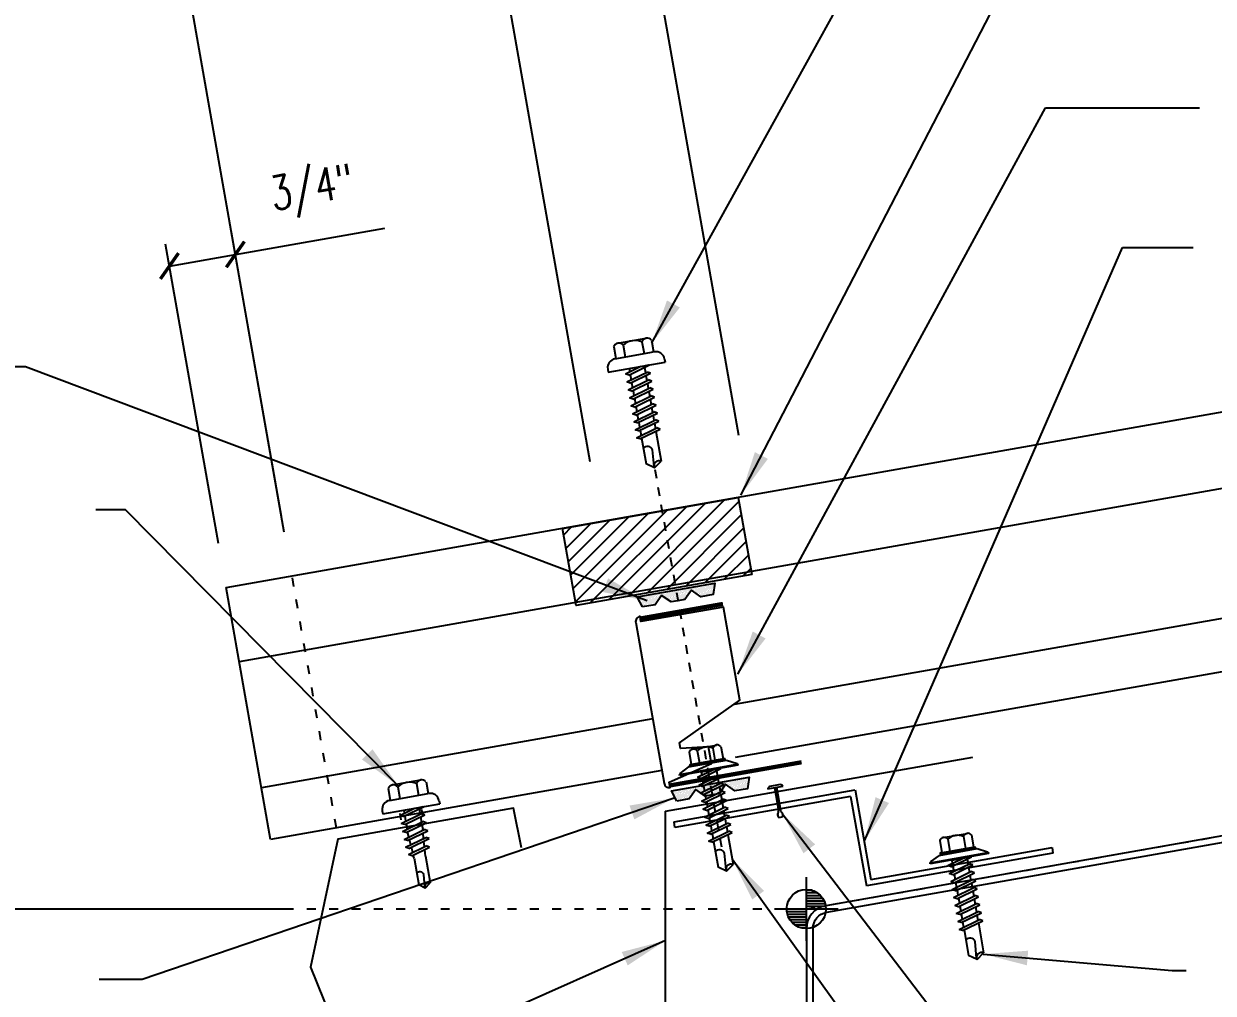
# Model space of a CAD drawing. Header units: inches. Extents: x 1.3 to 41.3, y 3.2 to 47.8.
# Drawn here: x 15.41 to 28.75, y 20.83 to 31.7 of the extents above; entities that cross this region are included whole.
import ezdxf

# ---------------------------------------------------------------- set-up
doc = ezdxf.new("R2010")
doc.units = ezdxf.units.IN
doc.header["$MEASUREMENT"] = 0
doc.linetypes.add('ACAD_ISO07W100', pattern=[3, 0, -3])
doc.linetypes.add('DASH3', pattern=[0.125, 0.0625, -0.0625])
for name, color, linetype in [('ANNOBJ', 7, 'Continuous'), ('CLO', 3, 'Continuous'), ('DIM', 7, 'Continuous'), ('ELEV-MK', 3, 'Continuous'), ('FASTENER', 9, 'Continuous'), ('PANEL', 11, 'Continuous'), ('SEALANT', 8, 'Continuous'), ('STLA', 12, 'Continuous'), ('TAPE', 8, 'Continuous'), ('TEXT', 2, 'Continuous'), ('TRIM', 6, 'Continuous')]:
    doc.layers.add(name, color=color, linetype=linetype)
doc.styles.add('TEXT1', font='ROMANS.shx', dxfattribs={"width": 0.75, "height": 0.375})
doc.dimstyles.new('DETAIL', dxfattribs={"dimscale": 4, "dimtxt": 0.09375, "dimasz": 0.0625, "dimexe": 0.0625, "dimexo": 0.125, "dimgap": 0.0625, "dimtad": 1, "dimdec": 4, "dimzin": 3, "dimdsep": 46, "dimlunit": 4, "dimtxsty": 'TEXT1', "dimblk": 'ARCHTICK', "dimcen": 0.0625, "dimclrd": 7, "dimclre": 7, "dimclrt": 2, "dimadec": 0, "dimazin": 0, "dimtfac": 0.59375, "dimtdec": 4, "dimtmove": 0, "dimatfit": 3, "dimfxl": 0, "dimfrac": 2, "dimtolj": 1, "dimtzin": 3, "dimarcsym": 0})
doc.dimstyles.new('DETAIL$7', dxfattribs={"dimscale": 4, "dimtxt": 0.09375, "dimasz": 0.125, "dimexe": 0.0625, "dimexo": 0.125, "dimgap": 0.0625, "dimtad": 1, "dimdec": 4, "dimzin": 3, "dimdsep": 46, "dimlunit": 4, "dimtxsty": 'TEXT1', "dimblk": 'ARCHTICK', "dimcen": 0.0625, "dimclrd": 7, "dimclre": 7, "dimclrt": 2, "dimadec": 0, "dimazin": 0, "dimtfac": 0.59375, "dimtdec": 4, "dimtmove": 0, "dimatfit": 3, "dimfxl": 0, "dimfrac": 2, "dimtolj": 1, "dimtzin": 3, "dimarcsym": 0})

# ---------------------------------------------------------------- blocks, each defined once
blk = doc.blocks.new('MB_DW3')
at = {"layer": 'FASTENER'}
for p, q in [((-0.215, 0.305), (-0.215, 0.171)), ((-0.161, 0.337), (0.161, 0.337)), ((-0.107, 0.305), (-0.107, 0.171)), ((0.107, 0.305), (0.107, 0.171)), ((0.215, 0.305), (0.215, 0.171)), ((-0.224, 0.171), (0.215, 0.171)), ((-0.324, 0.071), (-0.324, 0.037)), ((-0.324, 0.037), (0.324, 0.037)), ((-0.139, -0.016), (0.046, 0.037)), ((-0.104, -0.036), (0.139, 0.033)), ((-0.086, 0.037), (0.086, 0.037)), ((-0.086, 0.037), (-0.086, -0.001)), ((0.086, 0.037), (0.133, 0.037)), ((0.086, 0.018), (0.086, -0.042)), ((0.139, 0.033), (0.133, 0.037)), ((0.324, 0.071), (0.324, 0.037)), ((-0.104, -0.036), (-0.139, -0.016)), ((-0.139, -0.107), (0.104, -0.038)), ((-0.104, -0.127), (-0.139, -0.107)), ((-0.139, -0.198), (0.104, -0.128)), ((-0.104, -0.127), (0.139, -0.058)), ((-0.086, -0.031), (-0.086, -0.092)), ((-0.086, -0.122), (-0.086, -0.183)), ((0.086, -0.073), (0.086, -0.133)), ((0.139, -0.058), (0.104, -0.038)), ((0.139, -0.149), (0.104, -0.128)), ((-0.104, -0.218), (-0.139, -0.198)), ((-0.139, -0.289), (0.104, -0.219)), ((-0.104, -0.218), (0.139, -0.149)), ((-0.104, -0.309), (0.139, -0.239)), ((-0.086, -0.213), (-0.086, -0.274)), ((0.086, -0.164), (0.086, -0.224)), ((0.086, -0.255), (0.086, -0.315)), ((0.139, -0.239), (0.104, -0.219)), ((-0.104, -0.309), (-0.139, -0.289)), ((-0.139, -0.38), (0.104, -0.31)), ((-0.104, -0.4), (-0.139, -0.38)), ((-0.104, -0.4), (0.139, -0.33)), ((-0.086, -0.304), (-0.086, -0.364)), ((-0.086, -0.395), (-0.086, -0.455)), ((0.086, -0.345), (0.086, -0.406)), ((0.139, -0.33), (0.104, -0.31)), ((-0.139, -0.47), (0.104, -0.401)), ((-0.104, -0.491), (-0.139, -0.47)), ((-0.139, -0.561), (0.104, -0.492)), ((-0.104, -0.491), (0.139, -0.421)), ((-0.104, -0.581), (0.139, -0.512)), ((-0.086, -0.486), (-0.086, -0.546)), ((0.086, -0.436), (0.086, -0.497)), ((0.086, -0.527), (0.086, -0.588)), ((0.139, -0.421), (0.104, -0.401)), ((0.139, -0.512), (0.104, -0.492)), ((-0.104, -0.581), (-0.139, -0.561)), ((-0.139, -0.652), (0.104, -0.583)), ((-0.104, -0.672), (-0.139, -0.652)), ((-0.104, -0.672), (0.139, -0.603)), ((-0.086, -0.577), (-0.086, -0.637)), ((0.086, -0.618), (0.086, -0.679)), ((0.139, -0.603), (0.104, -0.583)), ((-0.139, -0.743), (0.104, -0.674)), ((-0.104, -0.763), (-0.139, -0.743)), ((-0.104, -0.763), (0.139, -0.694)), ((-0.086, -0.667), (-0.086, -0.728)), ((-0.086, -0.758), (-0.086, -1.05)), ((0.086, -0.709), (0.086, -1.05)), ((0.139, -0.694), (0.104, -0.674)), ((-0.002, -1.095), (0.014, -0.909)), ((0, -1.111), (-0.086, -1.05)), ((0, -1.111), (0.086, -1.05))]:
    blk.add_line(p, q, dxfattribs=at)
for centre, radius, start, end in [((-0.161, 0.274), 0.0628, 29.8754, 150.1246), ((0, 0.141), 0.196, 56.9974, 123.0026), ((0.161, 0.274), 0.0628, 29.8754, 150.1246), ((-0.224, 0.071), 0.1, 90, 180), ((0.224, 0.071), 0.1, 0, 90), ((-0.046, -0.921), 0.0615, 11.1445, 130.906), ((0.054, -1.097), 0.0563, 55.4585, 194.8454)]:
    blk.add_arc(centre, radius, start, end, dxfattribs=at)
blk = doc.blocks.new('MB_DW1')
at = {"layer": 'FASTENER'}
for p, q in [((-0.181, 0.276), (-0.181, 0.137)), ((-0.135, 0.302), (0.135, 0.302)), ((-0.089, 0.276), (-0.089, 0.137)), ((0.089, 0.276), (0.089, 0.137)), ((0.181, 0.276), (0.181, 0.137)), ((-0.193, 0.137), (0.193, 0.137)), ((-0.181, 0.137), (0.181, 0.137)), ((-0.217, 0.114), (-0.326, 0.059)), ((-0.326, 0.059), (-0.326, 0.049)), ((-0.326, 0.049), (0.326, 0.049)), ((-0.217, 0.114), (0.217, 0.114)), ((-0.193, 0.119), (0.193, 0.119)), ((-0.139, -0.016), (0.046, 0.037)), ((-0.104, -0.036), (0.139, 0.033)), ((-0.086, 0.037), (-0.086, -0.001)), ((-0.086, 0.037), (0.086, 0.037)), ((0.086, 0.037), (0.133, 0.037)), ((0.086, 0.018), (0.086, -0.042)), ((0.139, 0.033), (0.133, 0.037)), ((0.217, 0.114), (0.326, 0.059)), ((0.326, 0.059), (0.326, 0.049)), ((-0.104, -0.036), (-0.139, -0.016)), ((-0.139, -0.107), (0.104, -0.038)), ((-0.104, -0.127), (-0.139, -0.107)), ((-0.139, -0.198), (0.104, -0.128)), ((-0.104, -0.127), (0.139, -0.058)), ((-0.086, -0.031), (-0.086, -0.092)), ((-0.086, -0.122), (-0.086, -0.183)), ((0.086, -0.073), (0.086, -0.133)), ((0.139, -0.058), (0.104, -0.038)), ((0.139, -0.149), (0.104, -0.128)), ((-0.104, -0.218), (-0.139, -0.198)), ((-0.139, -0.289), (0.104, -0.219)), ((-0.104, -0.218), (0.139, -0.149)), ((-0.104, -0.309), (0.139, -0.239)), ((-0.086, -0.213), (-0.086, -0.274)), ((0.086, -0.164), (0.086, -0.224)), ((0.086, -0.255), (0.086, -0.315)), ((0.139, -0.239), (0.104, -0.219)), ((-0.104, -0.309), (-0.139, -0.289)), ((-0.139, -0.38), (0.104, -0.31)), ((-0.104, -0.4), (-0.139, -0.38)), ((-0.104, -0.4), (0.139, -0.33)), ((-0.086, -0.304), (-0.086, -0.364)), ((-0.086, -0.395), (-0.086, -0.455)), ((0.086, -0.345), (0.086, -0.406)), ((0.139, -0.33), (0.104, -0.31)), ((-0.139, -0.47), (0.104, -0.401)), ((-0.104, -0.491), (-0.139, -0.47)), ((-0.139, -0.561), (0.104, -0.492)), ((-0.104, -0.491), (0.139, -0.421)), ((-0.104, -0.581), (0.139, -0.512)), ((-0.086, -0.486), (-0.086, -0.546)), ((0.086, -0.436), (0.086, -0.497)), ((0.086, -0.527), (0.086, -0.588)), ((0.139, -0.421), (0.104, -0.401)), ((0.139, -0.512), (0.104, -0.492)), ((-0.104, -0.581), (-0.139, -0.561)), ((-0.139, -0.652), (0.104, -0.583)), ((-0.104, -0.672), (-0.139, -0.652)), ((-0.104, -0.672), (0.139, -0.603)), ((-0.086, -0.577), (-0.086, -0.637)), ((0.086, -0.618), (0.086, -0.679)), ((0.139, -0.603), (0.104, -0.583)), ((-0.139, -0.743), (0.104, -0.674)), ((-0.104, -0.763), (-0.139, -0.743)), ((-0.104, -0.763), (0.139, -0.694)), ((-0.086, -0.667), (-0.086, -0.728)), ((-0.086, -0.758), (-0.086, -1.05)), ((0.086, -0.709), (0.086, -1.05)), ((0.139, -0.694), (0.104, -0.674)), ((-0.002, -1.095), (0.014, -0.909)), ((0, -1.111), (-0.086, -1.05)), ((0, -1.111), (0.086, -1.05))]:
    blk.add_line(p, q, dxfattribs=at)
blk.add_lwpolyline([(-0.331, 0.037), (-0.331, 0.049), (0.331, 0.049), (0.331, 0.037)], close=True, dxfattribs=at)
for centre, radius, start, end in [((-0.135, 0.25), 0.0527, 29.8754, 150.1246), ((0, 0.138), 0.164, 56.9974, 123.0026), ((0.135, 0.25), 0.0527, 29.8754, 150.1246), ((-0.193, 0.128), 0.00894, 90, 270), ((0.193, 0.128), 0.00894, 270, 90), ((-0.046, -0.921), 0.0615, 11.1445, 130.906), ((0.054, -1.097), 0.0563, 55.4585, 194.8454)]:
    blk.add_arc(centre, radius, start, end, dxfattribs=at)
blk = doc.blocks.new('_ArchTick')
at = {"color": 0, "linetype": 'ByBlock', "const_width": 0.15}
blk.add_lwpolyline([(-0.5, -0.5), (0.5, 0.5)], dxfattribs=at)
blk = doc.blocks.new('*D26')
at = {"layer": 'DEFPOINTS', "color": 0}
for p in [(20.07, 36.374), (21.847, 26.294), (18.387, 25.684)]:
    blk.add_point(p, dxfattribs=at)
at = {"layer": 'DIM', "color": 7, "lineweight": -2}
for p, q in [((21.76, 26.787), (20.026, 36.62)), ((16.609, 35.764), (20.07, 36.374)), ((18.3, 26.176), (16.566, 36.01))]:
    blk.add_line(p, q, dxfattribs=at)
at = {"layer": 'DIM', "color": 7, "lineweight": -2, "xscale": 0.25, "yscale": 0.25, "zscale": 0.25}
for p, rotation in [((20.07, 36.374), 10.00000000000033), ((16.609, 35.764), 190.0000000000004)]:
    blk.add_blockref('_ArchTick', p, dxfattribs=dict(at, rotation=rotation))
at = {"layer": 'DIM', "color": 2, "insert": (18.203, 36.842), "char_height": 0.375, "attachment_point": 5, "rotation": 10, "style": 'TEXT1'}
blk.add_mtext('\\A1;VARIES W/\\PROOF SLOPE', dxfattribs=at)
blk = doc.blocks.new('MB_UDICM')
at = {"layer": 'CLO'}
blk.add_lwpolyline([(0, 1), (0, 0.06, 0.414337), (0.06, 0), (0.06, 0.06), (0.562, 0.187), (0.562, 0.375), (0.25, 0.413), (0.25, 0.476), (1, 0.828), (1, 1.89), (0.06, 1.89), (0.06, 1.95, 0.414214), (0, 1.89)], format="xyb", close=True, dxfattribs=at)
at = {"layer": 'CLO', "const_width": 0.0478}
for points in [[(0.06, 1.926), (1, 1.926)], [(0.06, 0.024), (1.56, 0.024)]]:
    blk.add_lwpolyline(points, dxfattribs=at)
blk = doc.blocks.new('*X4')
at = {"color": 0}
for p, q in [((-0.434, 0.135), (-0.434, 0.135)), ((-0.422, 0.141), (-0.422, 0.141)), ((-0.41, 0.135), (-0.41, 0.135)), ((-0.398, 0.141), (-0.398, 0.141)), ((-0.387, 0.135), (-0.387, 0.135)), ((-0.375, 0.141), (-0.375, 0.141)), ((-0.363, 0.135), (-0.363, 0.135)), ((-0.352, 0.141), (-0.352, 0.141)), ((-0.34, 0.135), (-0.34, 0.135)), ((-0.328, 0.141), (-0.328, 0.141)), ((-0.316, 0.135), (-0.316, 0.135)), ((-0.305, 0.141), (-0.305, 0.141)), ((-0.293, 0.135), (-0.293, 0.135)), ((-0.281, 0.141), (-0.281, 0.141)), ((-0.27, 0.135), (-0.27, 0.135)), ((-0.258, 0.141), (-0.258, 0.141)), ((-0.246, 0.135), (-0.246, 0.135)), ((-0.234, 0.141), (-0.234, 0.141)), ((-0.223, 0.135), (-0.223, 0.135)), ((-0.211, 0.141), (-0.211, 0.141)), ((-0.199, 0.135), (-0.199, 0.135)), ((-0.188, 0.141), (-0.188, 0.141)), ((-0.176, 0.135), (-0.176, 0.135)), ((-0.164, 0.141), (-0.164, 0.141)), ((-0.152, 0.135), (-0.152, 0.135)), ((-0.141, 0.141), (-0.141, 0.141)), ((-0.129, 0.135), (-0.129, 0.135)), ((-0.117, 0.141), (-0.117, 0.141)), ((-0.105, 0.135), (-0.105, 0.135)), ((-0.094, 0.141), (-0.094, 0.141)), ((-0.082, 0.135), (-0.082, 0.135)), ((-0.07, 0.141), (-0.07, 0.141)), ((-0.059, 0.135), (-0.059, 0.135)), ((-0.047, 0.141), (-0.047, 0.141)), ((-0.035, 0.135), (-0.035, 0.135)), ((-0.023, 0.141), (-0.023, 0.141)), ((-0.012, 0.135), (-0.012, 0.135)), ((0, 0.141), (0, 0.141)), ((0.012, 0.135), (0.012, 0.135)), ((0.023, 0.141), (0.023, 0.141)), ((0.035, 0.135), (0.035, 0.135)), ((0.047, 0.141), (0.047, 0.141)), ((0.059, 0.135), (0.059, 0.135)), ((0.07, 0.141), (0.07, 0.141)), ((0.082, 0.135), (0.082, 0.135)), ((0.094, 0.141), (0.094, 0.141)), ((0.105, 0.135), (0.105, 0.135)), ((0.117, 0.141), (0.117, 0.141)), ((0.129, 0.135), (0.129, 0.135)), ((0.141, 0.141), (0.141, 0.141)), ((0.152, 0.135), (0.152, 0.135)), ((0.164, 0.141), (0.164, 0.141)), ((0.176, 0.135), (0.176, 0.135)), ((0.188, 0.141), (0.188, 0.141)), ((0.199, 0.135), (0.199, 0.135)), ((0.211, 0.141), (0.211, 0.141)), ((0.223, 0.135), (0.223, 0.135)), ((0.234, 0.141), (0.234, 0.141)), ((0.246, 0.135), (0.246, 0.135)), ((0.258, 0.141), (0.258, 0.141)), ((0.27, 0.135), (0.27, 0.135)), ((0.281, 0.141), (0.281, 0.141)), ((0.293, 0.135), (0.293, 0.135)), ((0.305, 0.141), (0.305, 0.141)), ((0.316, 0.135), (0.316, 0.135)), ((0.328, 0.141), (0.328, 0.141)), ((0.34, 0.135), (0.34, 0.135)), ((0.352, 0.141), (0.352, 0.141)), ((0.363, 0.135), (0.363, 0.135)), ((0.375, 0.141), (0.375, 0.141)), ((0.387, 0.135), (0.387, 0.135)), ((0.398, 0.141), (0.398, 0.141)), ((0.41, 0.135), (0.41, 0.135)), ((0.422, 0.141), (0.422, 0.141)), ((0.434, 0.135), (0.434, 0.135)), ((-0.434, 0.123), (-0.434, 0.123)), ((-0.422, 0.129), (-0.422, 0.129)), ((-0.422, 0.117), (-0.422, 0.117)), ((-0.422, 0.105), (-0.422, 0.105)), ((-0.422, 0.094), (-0.422, 0.094)), ((-0.422, 0.082), (-0.422, 0.082)), ((-0.41, 0.123), (-0.41, 0.123)), ((-0.41, 0.111), (-0.41, 0.111)), ((-0.41, 0.1), (-0.41, 0.1)), ((-0.41, 0.088), (-0.41, 0.088)), ((-0.41, 0.076), (-0.41, 0.076)), ((-0.41, 0.064), (-0.41, 0.064)), ((-0.41, 0.053), (-0.41, 0.053)), ((-0.41, 0.041), (-0.41, 0.041)), ((-0.398, 0.129), (-0.398, 0.129)), ((-0.398, 0.117), (-0.398, 0.117)), ((-0.398, 0.105), (-0.398, 0.105)), ((-0.398, 0.094), (-0.398, 0.094)), ((-0.398, 0.082), (-0.398, 0.082)), ((-0.398, 0.07), (-0.398, 0.07)), ((-0.398, 0.059), (-0.398, 0.059)), ((-0.398, 0.047), (-0.398, 0.047)), ((-0.398, 0.035), (-0.398, 0.035)), ((-0.398, 0.023), (-0.398, 0.023)), ((-0.387, 0.123), (-0.387, 0.123)), ((-0.387, 0.111), (-0.387, 0.111)), ((-0.387, 0.1), (-0.387, 0.1)), ((-0.387, 0.088), (-0.387, 0.088)), ((-0.387, 0.076), (-0.387, 0.076)), ((-0.387, 0.064), (-0.387, 0.064)), ((-0.387, 0.053), (-0.387, 0.053)), ((-0.387, 0.041), (-0.387, 0.041)), ((-0.387, 0.029), (-0.387, 0.029)), ((-0.375, 0.129), (-0.375, 0.129)), ((-0.375, 0.117), (-0.375, 0.117)), ((-0.375, 0.105), (-0.375, 0.105)), ((-0.375, 0.094), (-0.375, 0.094)), ((-0.375, 0.082), (-0.375, 0.082)), ((-0.375, 0.07), (-0.375, 0.07)), ((-0.375, 0.059), (-0.375, 0.059)), ((-0.375, 0.047), (-0.375, 0.047)), ((-0.375, 0.035), (-0.375, 0.035)), ((-0.375, 0.023), (-0.375, 0.023)), ((-0.363, 0.123), (-0.363, 0.123)), ((-0.363, 0.111), (-0.363, 0.111)), ((-0.363, 0.1), (-0.363, 0.1)), ((-0.363, 0.088), (-0.363, 0.088)), ((-0.363, 0.076), (-0.363, 0.076)), ((-0.363, 0.064), (-0.363, 0.064)), ((-0.363, 0.053), (-0.363, 0.053)), ((-0.363, 0.041), (-0.363, 0.041)), ((-0.363, 0.029), (-0.363, 0.029)), ((-0.352, 0.129), (-0.352, 0.129)), ((-0.352, 0.117), (-0.352, 0.117)), ((-0.352, 0.105), (-0.352, 0.105)), ((-0.352, 0.094), (-0.352, 0.094)), ((-0.352, 0.082), (-0.352, 0.082)), ((-0.352, 0.07), (-0.352, 0.07)), ((-0.352, 0.059), (-0.352, 0.059)), ((-0.352, 0.047), (-0.352, 0.047)), ((-0.352, 0.035), (-0.352, 0.035)), ((-0.352, 0.023), (-0.352, 0.023)), ((-0.34, 0.123), (-0.34, 0.123)), ((-0.34, 0.111), (-0.34, 0.111)), ((-0.34, 0.1), (-0.34, 0.1)), ((-0.34, 0.088), (-0.34, 0.088)), ((-0.34, 0.076), (-0.34, 0.076)), ((-0.34, 0.064), (-0.34, 0.064)), ((-0.34, 0.053), (-0.34, 0.053)), ((-0.34, 0.041), (-0.34, 0.041)), ((-0.34, 0.029), (-0.34, 0.029)), ((-0.328, 0.129), (-0.328, 0.129)), ((-0.328, 0.117), (-0.328, 0.117)), ((-0.328, 0.105), (-0.328, 0.105)), ((-0.328, 0.094), (-0.328, 0.094)), ((-0.328, 0.082), (-0.328, 0.082)), ((-0.328, 0.07), (-0.328, 0.07)), ((-0.328, 0.059), (-0.328, 0.059)), ((-0.328, 0.047), (-0.328, 0.047)), ((-0.328, 0.035), (-0.328, 0.035)), ((-0.328, 0.023), (-0.328, 0.023)), ((-0.316, 0.123), (-0.316, 0.123)), ((-0.316, 0.111), (-0.316, 0.111)), ((-0.316, 0.1), (-0.316, 0.1)), ((-0.316, 0.088), (-0.316, 0.088)), ((-0.316, 0.076), (-0.316, 0.076)), ((-0.316, 0.064), (-0.316, 0.064)), ((-0.316, 0.053), (-0.316, 0.053)), ((-0.316, 0.041), (-0.316, 0.041)), ((-0.316, 0.029), (-0.316, 0.029)), ((-0.305, 0.129), (-0.305, 0.129)), ((-0.305, 0.117), (-0.305, 0.117)), ((-0.305, 0.105), (-0.305, 0.105)), ((-0.305, 0.094), (-0.305, 0.094)), ((-0.305, 0.082), (-0.305, 0.082)), ((-0.305, 0.07), (-0.305, 0.07)), ((-0.305, 0.059), (-0.305, 0.059)), ((-0.305, 0.047), (-0.305, 0.047)), ((-0.305, 0.035), (-0.305, 0.035)), ((-0.305, 0.023), (-0.305, 0.023)), ((-0.293, 0.123), (-0.293, 0.123)), ((-0.293, 0.111), (-0.293, 0.111)), ((-0.293, 0.1), (-0.293, 0.1)), ((-0.293, 0.088), (-0.293, 0.088)), ((-0.293, 0.076), (-0.293, 0.076)), ((-0.293, 0.064), (-0.293, 0.064)), ((-0.293, 0.053), (-0.293, 0.053)), ((-0.293, 0.041), (-0.293, 0.041)), ((-0.293, 0.029), (-0.293, 0.029)), ((-0.281, 0.129), (-0.281, 0.129)), ((-0.281, 0.117), (-0.281, 0.117)), ((-0.281, 0.105), (-0.281, 0.105)), ((-0.281, 0.094), (-0.281, 0.094)), ((-0.281, 0.082), (-0.281, 0.082)), ((-0.281, 0.07), (-0.281, 0.07)), ((-0.281, 0.059), (-0.281, 0.059)), ((-0.281, 0.047), (-0.281, 0.047)), ((-0.281, 0.035), (-0.281, 0.035)), ((-0.281, 0.023), (-0.281, 0.023)), ((-0.27, 0.123), (-0.27, 0.123)), ((-0.27, 0.111), (-0.27, 0.111)), ((-0.27, 0.1), (-0.27, 0.1)), ((-0.27, 0.088), (-0.27, 0.088)), ((-0.27, 0.076), (-0.27, 0.076)), ((-0.27, 0.064), (-0.27, 0.064)), ((-0.27, 0.053), (-0.27, 0.053)), ((-0.27, 0.041), (-0.27, 0.041)), ((-0.27, 0.029), (-0.27, 0.029)), ((-0.258, 0.129), (-0.258, 0.129)), ((-0.258, 0.117), (-0.258, 0.117)), ((-0.258, 0.105), (-0.258, 0.105)), ((-0.258, 0.094), (-0.258, 0.094)), ((-0.258, 0.082), (-0.258, 0.082)), ((-0.258, 0.07), (-0.258, 0.07)), ((-0.258, 0.059), (-0.258, 0.059)), ((-0.258, 0.047), (-0.258, 0.047)), ((-0.258, 0.035), (-0.258, 0.035)), ((-0.258, 0.023), (-0.258, 0.023)), ((-0.246, 0.123), (-0.246, 0.123)), ((-0.246, 0.111), (-0.246, 0.111)), ((-0.246, 0.1), (-0.246, 0.1)), ((-0.246, 0.088), (-0.246, 0.088)), ((-0.246, 0.076), (-0.246, 0.076)), ((-0.246, 0.064), (-0.246, 0.064)), ((-0.246, 0.053), (-0.246, 0.053)), ((-0.246, 0.041), (-0.246, 0.041)), ((-0.234, 0.129), (-0.234, 0.129)), ((-0.234, 0.117), (-0.234, 0.117)), ((-0.234, 0.105), (-0.234, 0.105)), ((-0.234, 0.094), (-0.234, 0.094)), ((-0.234, 0.082), (-0.234, 0.082)), ((-0.234, 0.07), (-0.234, 0.07)), ((-0.234, 0.059), (-0.234, 0.059)), ((-0.234, 0.047), (-0.234, 0.047)), ((-0.223, 0.123), (-0.223, 0.123)), ((-0.223, 0.111), (-0.223, 0.111)), ((-0.223, 0.1), (-0.223, 0.1)), ((-0.223, 0.088), (-0.223, 0.088)), ((-0.223, 0.076), (-0.223, 0.076)), ((-0.223, 0.064), (-0.223, 0.064)), ((-0.211, 0.129), (-0.211, 0.129)), ((-0.211, 0.117), (-0.211, 0.117)), ((-0.211, 0.105), (-0.211, 0.105)), ((-0.211, 0.094), (-0.211, 0.094)), ((-0.211, 0.082), (-0.211, 0.082)), ((-0.211, 0.07), (-0.211, 0.07)), ((-0.199, 0.123), (-0.199, 0.123)), ((-0.199, 0.111), (-0.199, 0.111)), ((-0.199, 0.1), (-0.199, 0.1)), ((-0.199, 0.088), (-0.199, 0.088)), ((-0.188, 0.129), (-0.188, 0.129)), ((-0.188, 0.117), (-0.188, 0.117)), ((-0.188, 0.105), (-0.188, 0.105)), ((-0.188, 0.094), (-0.188, 0.094)), ((-0.176, 0.123), (-0.176, 0.123)), ((-0.176, 0.111), (-0.176, 0.111)), ((-0.164, 0.129), (-0.164, 0.129)), ((-0.164, 0.117), (-0.164, 0.117)), ((-0.164, 0.105), (-0.164, 0.105)), ((-0.152, 0.123), (-0.152, 0.123)), ((-0.152, 0.111), (-0.152, 0.111)), ((-0.152, 0.1), (-0.152, 0.1)), ((-0.141, 0.129), (-0.141, 0.129)), ((-0.141, 0.117), (-0.141, 0.117)), ((-0.141, 0.105), (-0.141, 0.105)), ((-0.141, 0.094), (-0.141, 0.094)), ((-0.141, 0.082), (-0.141, 0.082)), ((-0.129, 0.123), (-0.129, 0.123)), ((-0.129, 0.111), (-0.129, 0.111)), ((-0.129, 0.1), (-0.129, 0.1)), ((-0.129, 0.088), (-0.129, 0.088)), ((-0.129, 0.076), (-0.129, 0.076)), ((-0.117, 0.129), (-0.117, 0.129)), ((-0.117, 0.117), (-0.117, 0.117)), ((-0.117, 0.105), (-0.117, 0.105)), ((-0.117, 0.094), (-0.117, 0.094)), ((-0.117, 0.082), (-0.117, 0.082)), ((-0.117, 0.07), (-0.117, 0.07)), ((-0.117, 0.059), (-0.117, 0.059)), ((-0.105, 0.123), (-0.105, 0.123)), ((-0.105, 0.111), (-0.105, 0.111)), ((-0.105, 0.1), (-0.105, 0.1)), ((-0.105, 0.088), (-0.105, 0.088)), ((-0.105, 0.076), (-0.105, 0.076)), ((-0.105, 0.064), (-0.105, 0.064)), ((-0.105, 0.053), (-0.105, 0.053)), ((-0.094, 0.129), (-0.094, 0.129)), ((-0.094, 0.117), (-0.094, 0.117)), ((-0.094, 0.105), (-0.094, 0.105)), ((-0.094, 0.094), (-0.094, 0.094)), ((-0.094, 0.082), (-0.094, 0.082)), ((-0.094, 0.07), (-0.094, 0.07)), ((-0.094, 0.059), (-0.094, 0.059)), ((-0.094, 0.047), (-0.094, 0.047)), ((-0.094, 0.035), (-0.094, 0.035)), ((-0.082, 0.123), (-0.082, 0.123)), ((-0.082, 0.111), (-0.082, 0.111)), ((-0.082, 0.1), (-0.082, 0.1)), ((-0.082, 0.088), (-0.082, 0.088)), ((-0.082, 0.076), (-0.082, 0.076)), ((-0.082, 0.064), (-0.082, 0.064)), ((-0.082, 0.053), (-0.082, 0.053)), ((-0.082, 0.041), (-0.082, 0.041)), ((-0.082, 0.029), (-0.082, 0.029)), ((-0.07, 0.129), (-0.07, 0.129)), ((-0.07, 0.117), (-0.07, 0.117)), ((-0.07, 0.105), (-0.07, 0.105)), ((-0.07, 0.094), (-0.07, 0.094)), ((-0.07, 0.082), (-0.07, 0.082)), ((-0.07, 0.07), (-0.07, 0.07)), ((-0.07, 0.059), (-0.07, 0.059)), ((-0.07, 0.047), (-0.07, 0.047)), ((-0.07, 0.035), (-0.07, 0.035)), ((-0.07, 0.023), (-0.07, 0.023)), ((-0.059, 0.123), (-0.059, 0.123)), ((-0.059, 0.111), (-0.059, 0.111)), ((-0.059, 0.1), (-0.059, 0.1)), ((-0.059, 0.088), (-0.059, 0.088)), ((-0.059, 0.076), (-0.059, 0.076)), ((-0.059, 0.064), (-0.059, 0.064)), ((-0.059, 0.053), (-0.059, 0.053)), ((-0.059, 0.041), (-0.059, 0.041)), ((-0.059, 0.029), (-0.059, 0.029)), ((-0.047, 0.129), (-0.047, 0.129)), ((-0.047, 0.117), (-0.047, 0.117)), ((-0.047, 0.105), (-0.047, 0.105)), ((-0.047, 0.094), (-0.047, 0.094)), ((-0.047, 0.082), (-0.047, 0.082)), ((-0.047, 0.07), (-0.047, 0.07)), ((-0.047, 0.059), (-0.047, 0.059)), ((-0.047, 0.047), (-0.047, 0.047)), ((-0.047, 0.035), (-0.047, 0.035)), ((-0.047, 0.023), (-0.047, 0.023)), ((-0.035, 0.123), (-0.035, 0.123)), ((-0.035, 0.111), (-0.035, 0.111)), ((-0.035, 0.1), (-0.035, 0.1)), ((-0.035, 0.088), (-0.035, 0.088)), ((-0.035, 0.076), (-0.035, 0.076)), ((-0.035, 0.064), (-0.035, 0.064)), ((-0.035, 0.053), (-0.035, 0.053)), ((-0.035, 0.041), (-0.035, 0.041)), ((-0.035, 0.029), (-0.035, 0.029)), ((-0.023, 0.129), (-0.023, 0.129)), ((-0.023, 0.117), (-0.023, 0.117)), ((-0.023, 0.105), (-0.023, 0.105)), ((-0.023, 0.094), (-0.023, 0.094)), ((-0.023, 0.082), (-0.023, 0.082)), ((-0.023, 0.07), (-0.023, 0.07)), ((-0.023, 0.059), (-0.023, 0.059)), ((-0.023, 0.047), (-0.023, 0.047)), ((-0.023, 0.035), (-0.023, 0.035)), ((-0.023, 0.023), (-0.023, 0.023)), ((-0.012, 0.123), (-0.012, 0.123)), ((-0.012, 0.111), (-0.012, 0.111)), ((-0.012, 0.1), (-0.012, 0.1)), ((-0.012, 0.088), (-0.012, 0.088)), ((-0.012, 0.076), (-0.012, 0.076)), ((-0.012, 0.064), (-0.012, 0.064)), ((-0.012, 0.053), (-0.012, 0.053)), ((-0.012, 0.041), (-0.012, 0.041)), ((-0.012, 0.029), (-0.012, 0.029)), ((0, 0.129), (0, 0.129)), ((0, 0.117), (0, 0.117)), ((0, 0.105), (0, 0.105)), ((0, 0.094), (0, 0.094)), ((0, 0.082), (0, 0.082)), ((0, 0.07), (0, 0.07)), ((0, 0.059), (0, 0.059)), ((0, 0.047), (0, 0.047)), ((0, 0.035), (0, 0.035)), ((0, 0.023), (0, 0.023)), ((0.012, 0.123), (0.012, 0.123)), ((0.012, 0.111), (0.012, 0.111)), ((0.012, 0.1), (0.012, 0.1)), ((0.012, 0.088), (0.012, 0.088)), ((0.012, 0.076), (0.012, 0.076)), ((0.012, 0.064), (0.012, 0.064)), ((0.012, 0.053), (0.012, 0.053)), ((0.012, 0.041), (0.012, 0.041)), ((0.012, 0.029), (0.012, 0.029)), ((0.023, 0.129), (0.023, 0.129)), ((0.023, 0.117), (0.023, 0.117)), ((0.023, 0.105), (0.023, 0.105)), ((0.023, 0.094), (0.023, 0.094)), ((0.023, 0.082), (0.023, 0.082)), ((0.023, 0.07), (0.023, 0.07)), ((0.023, 0.059), (0.023, 0.059)), ((0.023, 0.047), (0.023, 0.047)), ((0.023, 0.035), (0.023, 0.035)), ((0.023, 0.023), (0.023, 0.023)), ((0.035, 0.123), (0.035, 0.123)), ((0.035, 0.111), (0.035, 0.111)), ((0.035, 0.1), (0.035, 0.1)), ((0.035, 0.088), (0.035, 0.088)), ((0.035, 0.076), (0.035, 0.076)), ((0.035, 0.064), (0.035, 0.064)), ((0.035, 0.053), (0.035, 0.053)), ((0.035, 0.041), (0.035, 0.041)), ((0.035, 0.029), (0.035, 0.029)), ((0.047, 0.129), (0.047, 0.129)), ((0.047, 0.117), (0.047, 0.117)), ((0.047, 0.105), (0.047, 0.105)), ((0.047, 0.094), (0.047, 0.094)), ((0.047, 0.082), (0.047, 0.082)), ((0.047, 0.07), (0.047, 0.07)), ((0.047, 0.059), (0.047, 0.059)), ((0.047, 0.047), (0.047, 0.047)), ((0.047, 0.035), (0.047, 0.035)), ((0.047, 0.023), (0.047, 0.023)), ((0.059, 0.123), (0.059, 0.123)), ((0.059, 0.111), (0.059, 0.111)), ((0.059, 0.1), (0.059, 0.1)), ((0.059, 0.088), (0.059, 0.088)), ((0.059, 0.076), (0.059, 0.076)), ((0.059, 0.064), (0.059, 0.064)), ((0.059, 0.053), (0.059, 0.053)), ((0.059, 0.041), (0.059, 0.041)), ((0.059, 0.029), (0.059, 0.029)), ((0.07, 0.129), (0.07, 0.129)), ((0.07, 0.117), (0.07, 0.117)), ((0.07, 0.105), (0.07, 0.105)), ((0.07, 0.094), (0.07, 0.094)), ((0.07, 0.082), (0.07, 0.082)), ((0.07, 0.07), (0.07, 0.07)), ((0.07, 0.059), (0.07, 0.059)), ((0.07, 0.047), (0.07, 0.047)), ((0.07, 0.035), (0.07, 0.035)), ((0.07, 0.023), (0.07, 0.023)), ((0.082, 0.123), (0.082, 0.123)), ((0.082, 0.111), (0.082, 0.111)), ((0.082, 0.1), (0.082, 0.1)), ((0.082, 0.088), (0.082, 0.088)), ((0.082, 0.076), (0.082, 0.076)), ((0.082, 0.064), (0.082, 0.064)), ((0.082, 0.053), (0.082, 0.053)), ((0.082, 0.041), (0.082, 0.041)), ((0.082, 0.029), (0.082, 0.029)), ((0.094, 0.129), (0.094, 0.129)), ((0.094, 0.117), (0.094, 0.117)), ((0.094, 0.105), (0.094, 0.105)), ((0.094, 0.094), (0.094, 0.094)), ((0.094, 0.082), (0.094, 0.082)), ((0.094, 0.07), (0.094, 0.07)), ((0.094, 0.059), (0.094, 0.059)), ((0.094, 0.047), (0.094, 0.047)), ((0.094, 0.035), (0.094, 0.035)), ((0.105, 0.123), (0.105, 0.123)), ((0.105, 0.111), (0.105, 0.111)), ((0.105, 0.1), (0.105, 0.1)), ((0.105, 0.088), (0.105, 0.088)), ((0.105, 0.076), (0.105, 0.076)), ((0.105, 0.064), (0.105, 0.064)), ((0.105, 0.053), (0.105, 0.053)), ((0.117, 0.129), (0.117, 0.129)), ((0.117, 0.117), (0.117, 0.117)), ((0.117, 0.105), (0.117, 0.105)), ((0.117, 0.094), (0.117, 0.094)), ((0.117, 0.082), (0.117, 0.082)), ((0.117, 0.07), (0.117, 0.07)), ((0.117, 0.059), (0.117, 0.059)), ((0.129, 0.123), (0.129, 0.123)), ((0.129, 0.111), (0.129, 0.111)), ((0.129, 0.1), (0.129, 0.1)), ((0.129, 0.088), (0.129, 0.088)), ((0.129, 0.076), (0.129, 0.076)), ((0.141, 0.129), (0.141, 0.129)), ((0.141, 0.117), (0.141, 0.117)), ((0.141, 0.105), (0.141, 0.105)), ((0.141, 0.094), (0.141, 0.094)), ((0.141, 0.082), (0.141, 0.082)), ((0.152, 0.123), (0.152, 0.123)), ((0.152, 0.111), (0.152, 0.111)), ((0.152, 0.1), (0.152, 0.1)), ((0.164, 0.129), (0.164, 0.129)), ((0.164, 0.117), (0.164, 0.117)), ((0.164, 0.105), (0.164, 0.105)), ((0.176, 0.123), (0.176, 0.123)), ((0.176, 0.111), (0.176, 0.111)), ((0.188, 0.129), (0.188, 0.129)), ((0.188, 0.117), (0.188, 0.117)), ((0.188, 0.105), (0.188, 0.105)), ((0.188, 0.094), (0.188, 0.094)), ((0.199, 0.123), (0.199, 0.123)), ((0.199, 0.111), (0.199, 0.111)), ((0.199, 0.1), (0.199, 0.1)), ((0.199, 0.088), (0.199, 0.088)), ((0.211, 0.129), (0.211, 0.129)), ((0.211, 0.117), (0.211, 0.117)), ((0.211, 0.105), (0.211, 0.105)), ((0.211, 0.094), (0.211, 0.094)), ((0.211, 0.082), (0.211, 0.082)), ((0.211, 0.07), (0.211, 0.07)), ((0.223, 0.123), (0.223, 0.123)), ((0.223, 0.111), (0.223, 0.111)), ((0.223, 0.1), (0.223, 0.1)), ((0.223, 0.088), (0.223, 0.088)), ((0.223, 0.076), (0.223, 0.076)), ((0.223, 0.064), (0.223, 0.064)), ((0.234, 0.129), (0.234, 0.129)), ((0.234, 0.117), (0.234, 0.117)), ((0.234, 0.105), (0.234, 0.105)), ((0.234, 0.094), (0.234, 0.094)), ((0.234, 0.082), (0.234, 0.082)), ((0.234, 0.07), (0.234, 0.07)), ((0.234, 0.059), (0.234, 0.059)), ((0.234, 0.047), (0.234, 0.047)), ((0.246, 0.123), (0.246, 0.123)), ((0.246, 0.111), (0.246, 0.111)), ((0.246, 0.1), (0.246, 0.1)), ((0.246, 0.088), (0.246, 0.088)), ((0.246, 0.076), (0.246, 0.076)), ((0.246, 0.064), (0.246, 0.064)), ((0.246, 0.053), (0.246, 0.053)), ((0.246, 0.041), (0.246, 0.041)), ((0.258, 0.129), (0.258, 0.129)), ((0.258, 0.117), (0.258, 0.117)), ((0.258, 0.105), (0.258, 0.105)), ((0.258, 0.094), (0.258, 0.094)), ((0.258, 0.082), (0.258, 0.082)), ((0.258, 0.07), (0.258, 0.07)), ((0.258, 0.059), (0.258, 0.059)), ((0.258, 0.047), (0.258, 0.047)), ((0.258, 0.035), (0.258, 0.035)), ((0.258, 0.023), (0.258, 0.023)), ((0.27, 0.123), (0.27, 0.123)), ((0.27, 0.111), (0.27, 0.111)), ((0.27, 0.1), (0.27, 0.1)), ((0.27, 0.088), (0.27, 0.088)), ((0.27, 0.076), (0.27, 0.076)), ((0.27, 0.064), (0.27, 0.064)), ((0.27, 0.053), (0.27, 0.053)), ((0.27, 0.041), (0.27, 0.041)), ((0.27, 0.029), (0.27, 0.029)), ((0.281, 0.129), (0.281, 0.129)), ((0.281, 0.117), (0.281, 0.117)), ((0.281, 0.105), (0.281, 0.105)), ((0.281, 0.094), (0.281, 0.094)), ((0.281, 0.082), (0.281, 0.082)), ((0.281, 0.07), (0.281, 0.07)), ((0.281, 0.059), (0.281, 0.059)), ((0.281, 0.047), (0.281, 0.047)), ((0.281, 0.035), (0.281, 0.035)), ((0.281, 0.023), (0.281, 0.023)), ((0.293, 0.123), (0.293, 0.123)), ((0.293, 0.111), (0.293, 0.111)), ((0.293, 0.1), (0.293, 0.1)), ((0.293, 0.088), (0.293, 0.088)), ((0.293, 0.076), (0.293, 0.076)), ((0.293, 0.064), (0.293, 0.064)), ((0.293, 0.053), (0.293, 0.053)), ((0.293, 0.041), (0.293, 0.041)), ((0.293, 0.029), (0.293, 0.029)), ((0.305, 0.129), (0.305, 0.129)), ((0.305, 0.117), (0.305, 0.117)), ((0.305, 0.105), (0.305, 0.105)), ((0.305, 0.094), (0.305, 0.094)), ((0.305, 0.082), (0.305, 0.082)), ((0.305, 0.07), (0.305, 0.07)), ((0.305, 0.059), (0.305, 0.059)), ((0.305, 0.047), (0.305, 0.047)), ((0.305, 0.035), (0.305, 0.035)), ((0.305, 0.023), (0.305, 0.023)), ((0.316, 0.123), (0.316, 0.123)), ((0.316, 0.111), (0.316, 0.111)), ((0.316, 0.1), (0.316, 0.1)), ((0.316, 0.088), (0.316, 0.088)), ((0.316, 0.076), (0.316, 0.076)), ((0.316, 0.064), (0.316, 0.064)), ((0.316, 0.053), (0.316, 0.053)), ((0.316, 0.041), (0.316, 0.041)), ((0.316, 0.029), (0.316, 0.029)), ((0.328, 0.129), (0.328, 0.129)), ((0.328, 0.117), (0.328, 0.117)), ((0.328, 0.105), (0.328, 0.105)), ((0.328, 0.094), (0.328, 0.094)), ((0.328, 0.082), (0.328, 0.082)), ((0.328, 0.07), (0.328, 0.07)), ((0.328, 0.059), (0.328, 0.059)), ((0.328, 0.047), (0.328, 0.047)), ((0.328, 0.035), (0.328, 0.035)), ((0.328, 0.023), (0.328, 0.023)), ((0.34, 0.123), (0.34, 0.123)), ((0.34, 0.111), (0.34, 0.111)), ((0.34, 0.1), (0.34, 0.1)), ((0.34, 0.088), (0.34, 0.088)), ((0.34, 0.076), (0.34, 0.076)), ((0.34, 0.064), (0.34, 0.064)), ((0.34, 0.053), (0.34, 0.053)), ((0.34, 0.041), (0.34, 0.041)), ((0.34, 0.029), (0.34, 0.029)), ((0.352, 0.129), (0.352, 0.129)), ((0.352, 0.117), (0.352, 0.117)), ((0.352, 0.105), (0.352, 0.105)), ((0.352, 0.094), (0.352, 0.094)), ((0.352, 0.082), (0.352, 0.082)), ((0.352, 0.07), (0.352, 0.07)), ((0.352, 0.059), (0.352, 0.059)), ((0.352, 0.047), (0.352, 0.047)), ((0.352, 0.035), (0.352, 0.035)), ((0.352, 0.023), (0.352, 0.023)), ((0.363, 0.123), (0.363, 0.123)), ((0.363, 0.111), (0.363, 0.111)), ((0.363, 0.1), (0.363, 0.1)), ((0.363, 0.088), (0.363, 0.088)), ((0.363, 0.076), (0.363, 0.076)), ((0.363, 0.064), (0.363, 0.064)), ((0.363, 0.053), (0.363, 0.053)), ((0.363, 0.041), (0.363, 0.041)), ((0.363, 0.029), (0.363, 0.029)), ((0.375, 0.129), (0.375, 0.129)), ((0.375, 0.117), (0.375, 0.117)), ((0.375, 0.105), (0.375, 0.105)), ((0.375, 0.094), (0.375, 0.094)), ((0.375, 0.082), (0.375, 0.082)), ((0.375, 0.07), (0.375, 0.07)), ((0.375, 0.059), (0.375, 0.059)), ((0.375, 0.047), (0.375, 0.047)), ((0.375, 0.035), (0.375, 0.035)), ((0.375, 0.023), (0.375, 0.023)), ((0.387, 0.123), (0.387, 0.123)), ((0.387, 0.111), (0.387, 0.111)), ((0.387, 0.1), (0.387, 0.1)), ((0.387, 0.088), (0.387, 0.088)), ((0.387, 0.076), (0.387, 0.076)), ((0.387, 0.064), (0.387, 0.064)), ((0.387, 0.053), (0.387, 0.053)), ((0.387, 0.041), (0.387, 0.041)), ((0.387, 0.029), (0.387, 0.029)), ((0.398, 0.129), (0.398, 0.129)), ((0.398, 0.117), (0.398, 0.117)), ((0.398, 0.105), (0.398, 0.105)), ((0.398, 0.094), (0.398, 0.094)), ((0.398, 0.082), (0.398, 0.082)), ((0.398, 0.07), (0.398, 0.07)), ((0.398, 0.059), (0.398, 0.059)), ((0.398, 0.047), (0.398, 0.047)), ((0.398, 0.035), (0.398, 0.035)), ((0.398, 0.023), (0.398, 0.023)), ((0.41, 0.123), (0.41, 0.123)), ((0.41, 0.111), (0.41, 0.111)), ((0.41, 0.1), (0.41, 0.1)), ((0.41, 0.088), (0.41, 0.088)), ((0.41, 0.076), (0.41, 0.076)), ((0.41, 0.064), (0.41, 0.064)), ((0.41, 0.053), (0.41, 0.053)), ((0.41, 0.041), (0.41, 0.041)), ((0.422, 0.129), (0.422, 0.129)), ((0.422, 0.117), (0.422, 0.117)), ((0.422, 0.105), (0.422, 0.105)), ((0.422, 0.094), (0.422, 0.094)), ((0.422, 0.082), (0.422, 0.082)), ((0.434, 0.123), (0.434, 0.123))]:
    blk.add_line(p, q, dxfattribs=at)
blk = doc.blocks.new('MB_DBTAP')
at = {"layer": 'TAPE', "color": 9}
blk.add_lwpolyline([(-0.403, 0.018), (-0.442, 0.141), (0.442, 0.141), (0.403, 0.018), (0.26, 0.018), (0.17, 0.109), (0.079, 0.018), (0, 0.018), (-0.079, 0.018), (-0.17, 0.109), (-0.26, 0.018)], close=True, dxfattribs=at)
at = {"layer": 'TAPE', "color": 251}
blk.add_blockref('*X4', (0, 0), dxfattribs=at)
blk = doc.blocks.new('*D27')
at = {"layer": 'DEFPOINTS', "color": 0}
for p in [(21.738, 36.668), (23.515, 26.588), (21.847, 26.294)]:
    blk.add_point(p, dxfattribs=at)
at = {"layer": 'DIM', "color": 7, "lineweight": -2}
for p, q in [((21.738, 36.668), (25.344, 37.304)), ((23.428, 27.081), (21.694, 36.914)), ((21.76, 26.787), (20.026, 36.62)), ((20.07, 36.374), (21.738, 36.668))]:
    blk.add_line(p, q, dxfattribs=at)
at = {"layer": 'DIM', "color": 7, "lineweight": -2, "xscale": 0.25, "yscale": 0.25, "zscale": 0.25}
for p, rotation in [((21.738, 36.668), 9.99999999999995), ((20.07, 36.374), 189.9999999999999)]:
    blk.add_blockref('_ArchTick', p, dxfattribs=dict(at, rotation=rotation))
at = {"layer": 'DIM', "color": 2, "insert": (23.708, 37.777), "char_height": 0.375, "attachment_point": 5, "rotation": 10, "style": 'TEXT1'}
blk.add_mtext('\\A1;{WALL PANEL}\\P{THICKNESS}', dxfattribs=at)
blk = doc.blocks.new('*X5')
at = {"color": 0}
for p, q in [((13.649, 23.902), (14.728, 24.981)), ((13.863, 23.94), (14.943, 25.019)), ((14.078, 23.978), (15.157, 25.057)), ((14.293, 24.015), (15.317, 25.04)), ((13.406, 24.366), (13.87, 24.83)), ((13.432, 24.215), (14.084, 24.868)), ((13.459, 24.065), (14.299, 24.905)), ((13.485, 23.915), (14.514, 24.943)), ((14.507, 24.053), (15.344, 24.89)), ((13.353, 24.666), (13.44, 24.754)), ((13.379, 24.516), (13.655, 24.792)), ((14.722, 24.091), (15.37, 24.74)), ((14.937, 24.129), (15.397, 24.589)), ((15.151, 24.167), (15.423, 24.439)), ((15.366, 24.205), (15.45, 24.289))]:
    blk.add_line(p, q, dxfattribs=at)
blk = doc.blocks.new('A$C0421499B')
at = {"layer": 'SEALANT'}
blk.add_lwpolyline([(2.122, 0.347), (0.152, 0), (0, 0.862), (1.97, 1.209)], close=True, dxfattribs=at)
blk.add_blockref('*X5', (-13.34, -23.874), dxfattribs=at)
blk = doc.blocks.new('MB_DW4')
at = {"layer": 'FASTENER'}
for p, q in [((-0.217, 0.305), (-0.217, 0.171)), ((-0.163, 0.337), (0.159, 0.337)), ((-0.108, 0.305), (-0.108, 0.171)), ((0.105, 0.305), (0.105, 0.171)), ((0.214, 0.305), (0.214, 0.171)), ((-0.226, 0.171), (0.214, 0.171)), ((-0.326, 0.071), (-0.326, 0.037)), ((-0.326, 0.037), (0.322, 0.037)), ((-0.141, -0.014), (0.037, 0.037)), ((-0.105, -0.034), (0.137, 0.035)), ((-0.088, 0.037), (-0.088, 0.001)), ((-0.088, 0.037), (0.085, 0.037)), ((0.085, 0.037), (0.134, 0.037)), ((0.085, 0.02), (0.085, -0.041)), ((0.137, 0.035), (0.134, 0.037)), ((0.322, 0.071), (0.322, 0.037)), ((-0.105, -0.034), (-0.141, -0.014)), ((-0.141, -0.105), (0.102, -0.036)), ((-0.105, -0.125), (-0.141, -0.105)), ((-0.141, -0.196), (0.102, -0.127)), ((-0.105, -0.125), (0.137, -0.056)), ((-0.088, -0.029), (-0.088, -0.09)), ((-0.088, -0.12), (-0.088, -0.181)), ((0.085, -0.071), (0.085, -0.131)), ((0.137, -0.056), (0.102, -0.036)), ((0.137, -0.147), (0.102, -0.127)), ((-0.105, -0.216), (-0.141, -0.196)), ((-0.141, -0.287), (0.102, -0.217)), ((-0.105, -0.216), (0.137, -0.147)), ((-0.105, -0.307), (0.137, -0.238)), ((-0.084, -0.27), (-0.088, -0.211)), ((0.077, -0.315), (0.082, -0.253)), ((0.084, -0.223), (0.085, -0.211)), ((0.085, -0.162), (0.085, -0.211)), ((0.137, -0.238), (0.102, -0.217)), ((-0.105, -0.307), (-0.141, -0.287)), ((-0.141, -0.378), (0.102, -0.308)), ((-0.105, -0.398), (-0.141, -0.378)), ((-0.105, -0.398), (0.137, -0.328)), ((-0.078, -0.36), (-0.082, -0.3)), ((-0.071, -0.449), (-0.075, -0.389)), ((0.071, -0.408), (0.075, -0.346)), ((0.137, -0.328), (0.102, -0.308)), ((-0.122, -0.463), (0.089, -0.403)), ((-0.086, -0.483), (-0.122, -0.463)), ((-0.086, -0.483), (0.124, -0.423)), ((-0.066, -0.516), (-0.069, -0.478)), ((-0.066, -0.516), (-0.066, -0.82)), ((0.063, -0.515), (0.068, -0.439)), ((0.063, -0.516), (0.063, -0.82)), ((0.124, -0.423), (0.089, -0.403)), ((-0.003, -0.854), (0.009, -0.714)), ((-0.002, -0.866), (-0.066, -0.82)), ((-0.002, -0.866), (0.063, -0.82))]:
    blk.add_line(p, q, dxfattribs=at)
for centre, radius, start, end in [((-0.163, 0.274), 0.0628, 29.8754, 150.1246), ((-0.002, 0.141), 0.196, 56.9974, 123.0026), ((0.159, 0.274), 0.0628, 29.8754, 150.1246), ((-0.226, 0.071), 0.1, 90, 180), ((0.222, 0.071), 0.1, 0, 90), ((0.073, -0.516), 0.01, 175.9484, 180), ((-0.036, -0.723), 0.0461, 11.1445, 130.906), ((0.039, -0.855), 0.0422, 55.4585, 194.8454)]:
    blk.add_arc(centre, radius, start, end, dxfattribs=at)
blk = doc.blocks.new('SURVEY')
at = {"color": 11}
for p, q in [((0, 0.1785), (0, -0.1785)), ((0.0328, 0.105), (0, 0.105)), ((0.0632, 0.09), (0, 0.09)), ((0.0805, 0.075), (0, 0.075)), ((0.0922, 0.06), (0, 0.06)), ((0.1004, 0.045), (0, 0.045)), ((0.1058, 0.03), (0, 0.03)), ((0.109, 0.015), (0, 0.015)), ((0.1785, 0), (-0.1785, 0)), ((0, -0.015), (-0.109, -0.015)), ((0, -0.03), (-0.1058, -0.03)), ((0, -0.045), (-0.1004, -0.045)), ((0, -0.06), (-0.0922, -0.06)), ((0, -0.075), (-0.0805, -0.075)), ((0, -0.09), (-0.0632, -0.09)), ((0, -0.105), (-0.0328, -0.105))]:
    blk.add_line(p, q, dxfattribs=at)
blk.add_circle((0, 0), 0.11, dxfattribs=at)
blk = doc.blocks.new('A$C5A8876CE')
at = {"layer": 'TRIM'}
for p, q in [((-3.343, 4.993), (0.104, 5.601)), ((-3.343, 0.993), (-3.343, 4.993)), ((-3.249, 0.993), (-3.249, 1.493))]:
    blk.add_line(p, q, dxfattribs=at)
blk.add_arc((-3.296, 1.001), 0.0475, 189.1159, 350.8841, dxfattribs=at)
blk = doc.blocks.new('fm3')
at = {"layer": 'FASTENER', "color": 12}
for p, q in [((-0.035, 0.018), (0.144, 0.018)), ((0.115, 0.04), (-0.006, 0.04)), ((0.043, 0.018), (0.043, -0.243)), ((0.067, 0.018), (0.067, -0.243)), ((0.035, -0.32), (0.075, -0.32))]:
    blk.add_line(p, q, dxfattribs=at)
for centre, radius, start, end in [((0.055, -0.066), 0.123, 119.4777, 136.6143), ((0.055, -0.066), 0.123, 43.3857, 60.5223), ((-0.02, -0.243), 0.0625, 323.7655, 0), ((0.129, -0.243), 0.0625, 180, 216.2345), ((0.055, -0.297), 0.03, 143.7655, 228.4038), ((0.055, -0.297), 0.03, 311.5962, 36.2345)]:
    blk.add_arc(centre, radius, start, end, dxfattribs=at)
blk = doc.blocks.new('*D33')
at = {"color": 7, "lineweight": -2}
for p, q in [((18.331, 26), (17.738, 29.36)), ((17.782, 29.114), (19.457, 29.409)), ((17.592, 25.87), (17, 29.23)), ((17.043, 28.984), (17.782, 29.114))]:
    blk.add_line(p, q, dxfattribs=at)
at = {"layer": 'DEFPOINTS', "color": 0}
for p in [(17.782, 29.114), (18.418, 25.508), (17.679, 25.377)]:
    blk.add_point(p, dxfattribs=at)
at = {"color": 7, "lineweight": -2, "xscale": 0.25, "yscale": 0.25, "zscale": 0.25}
for p, rotation in [((17.782, 29.114), 10.00000000000047), ((17.043, 28.984), 190.0000000000005)]:
    blk.add_blockref('_ArchTick', p, dxfattribs=dict(at, rotation=rotation))
at = {"color": 2, "insert": (18.649, 29.811), "char_height": 0.375, "attachment_point": 5, "rotation": 10, "style": 'TEXT1'}
blk.add_mtext('\\A1;3/4"', dxfattribs=at)

msp = doc.modelspace()

# ---------------------------------------------------------------- linework, layer by layer
at = {"layer": 'ANNOBJ'}
for p, q in [((19.62549, 22.84261), (19.63769, 22.77341)), ((19.88389, 22.81683), (19.87169, 22.88602))]:
    msp.add_line(p, q, dxfattribs=at)
at = {"layer": 'FASTENER', "linetype": 'DASH3'}
msp.add_line((22.48643, 26.70183), (23.24044, 22.42565), dxfattribs=at)
at = {"layer": 'PANEL'}
for p, q in [((17.67917, 25.37737), (37.99826, 28.96017)), ((38.14516, 28.12702), (17.82607, 24.54422)), ((38.39418, 26.71481), (23.37805, 24.06706)), ((38.49663, 26.13377), (23.38867, 23.46983)), ((18.17754, 22.55097), (17.67917, 25.37737)), ((22.46282, 23.90568), (18.07508, 23.132)), ((22.56527, 23.32464), (18.17754, 22.55097))]:
    msp.add_line(p, q, dxfattribs=at)
at = {"layer": 'STLA', "color": 1}
for p, q in [((22.7022, 22.7486), (24.73337, 23.10675)), ((24.73337, 23.10675), (24.91055, 22.10187)), ((24.68267, 23.03435), (22.71305, 22.68705)), ((24.68267, 23.03435), (24.85986, 22.02947)), ((22.71305, 22.68705), (22.7022, 22.7486)), ((24.91055, 22.10187), (26.94172, 22.46002)), ((26.94172, 22.46002), (26.95257, 22.39847)), ((26.95257, 22.39847), (24.85986, 22.02947))]:
    msp.add_line(p, q, dxfattribs=at)
at = {"layer": 'STLA'}
msp.add_lwpolyline([(29.2927, 21.60454), (29.1559, 22.38038, 0.41421356), (28.85215, 22.59306), (24.403, 21.80856, 0.36397023), (24.18633, 21.55034), (24.18633, 14.03255, 0.41421356), (24.44853, 13.77035), (28.92413, 13.77035, 0.41421356), (29.18633, 14.03255), (29.18633, 14.82035), (29.11163, 14.82035), (29.11163, 14.03255, -0.41421356), (28.92413, 13.84505), (24.44853, 13.84505, -0.41421356), (24.26103, 14.03255), (24.26103, 21.55034, -0.36397023), (24.41597, 21.73499), (28.86512, 22.5195, -0.41421356), (29.08233, 22.3674), (29.21913, 21.59157)], format="xyb", close=True, dxfattribs=at)
at = {"layer": 'TEXT', "linetype": 'ACAD_ISO07W100', "ltscale": 0.05}
for p, q in [((18.91614, 22.6812), (18.41777, 25.5076)), ((24.18549, 21.77099), (38.79387, 24.34684)), ((24.18549, 21.77099), (18.39257, 21.77099))]:
    msp.add_line(p, q, dxfattribs=at)
at = {"layer": 'TEXT'}
msp.add_line((18.39257, 21.77099), (11.2878, 21.77099), dxfattribs=at)
at = {"layer": 'TRIM'}
msp.add_lwpolyline([(20.99075, 22.4582), (20.90092, 22.9025), (18.9313, 22.55521), (18.62579, 21.11788), (20.40517, 16.71376), (22.70821, 17.11985), (22.70821, 15.36985), (22.31046, 14.9721, 1), (22.39885, 14.88371), (22.67038, 15.15524)], format="xyb", dxfattribs=at)

# ---------------------------------------------------------------- block references
at = {"layer": 'CLO', "rotation": 10}
msp.add_blockref('MB_UDICM', (22.6008, 23.12313), dxfattribs=at)
at = {"layer": 'ELEV-MK', "xscale": 2, "yscale": 2, "zscale": 2}
msp.add_blockref('SURVEY', (24.18549, 21.77099), dxfattribs=at)
at = {"layer": 'FASTENER'}
for name, p, rotation in [('MB_DW3', (22.29027, 27.81431), 10), ('MB_DW1', (23.09782, 23.28978), 10), ('MB_DW4', (19.76295, 22.85998), 10), ('fm3', (23.788, 23.10733), 9.999999999999158), ('MB_DW1', (25.908, 22.29865), 10)]:
    msp.add_blockref(name, p, dxfattribs=dict(at, rotation=rotation))
at = {"layer": 'TAPE'}
msp.add_blockref('A$C0421499B', (21.45261, 25.17714), dxfattribs=at)
at = {"layer": 'TAPE', "rotation": 10}
for p in [(22.74923, 25.2114), (23.13244, 23.03356)]:
    msp.add_blockref('MB_DBTAP', p, dxfattribs=at)
at = {"layer": 'TRIM'}
msp.add_blockref('A$C5A8876CE', (25.94899, 17.87417), dxfattribs=at)

# ---------------------------------------------------------------- dimensions: what is measured, and where the dimension line sits
dim = msp.add_aligned_dim(p1=(17.67917, 25.37737), p2=(18.41777, 25.5076), distance=3.66208, dimstyle='DETAIL')
dim.commit()
dim.dimension.update_dxf_attribs({"geometry": '*D33', "text_midpoint": (18.64946, 29.81101)})
at = {"layer": 'DIM'}
dim = msp.add_linear_dim(base=(21.73775, 36.66778), p1=(21.8469, 26.29423), p2=(23.51502, 26.58836), angle=10, text='{WALL PANEL}\\P{THICKNESS}', dimstyle='DETAIL', dxfattribs=at)
dim.commit()
dim.dimension.update_dxf_attribs({"geometry": '*D27', "text_midpoint": (23.83812, 37.03813), "dimtype": 128})
dim = msp.add_aligned_dim(p1=(18.38665, 25.68409), p2=(21.8469, 26.29423), distance=10.23491, text='VARIES W/\\PROOF SLOPE', dimstyle='DETAIL', dxfattribs=at)
dim.commit()
dim.dimension.update_dxf_attribs({"geometry": '*D26', "text_midpoint": (18.20307, 36.84235)})

# ---------------------------------------------------------------- leaders
for points in [[(19.61302, 23.15006), (16.54816, 26.25032), (16.21809, 26.25032)], [(23.91582, 22.84392), (26.69736, 19.203), (28.45579, 19.203)], [(22.6059, 21.41756), (18.49966, 19.59064), (18.07676, 19.59064)]]:
    msp.add_leader(points, dimstyle='DETAIL$7')
msp.add_leader([(26.16929, 21.26553), (28.28752, 21.08017), (28.44607, 21.08017)], dimstyle='DETAIL$7', override={"dimgap": 0.0625, "dimtad": 0})
at = {"layer": 'TEXT'}
for points in [[(22.45357, 28.12064), (27.35813, 37.00344), (28.7265, 37.00344)], [(23.45212, 26.41428), (26.93497, 33.13597), (28.59603, 33.13597)], [(23.41843, 24.40574), (26.87044, 30.75989), (28.59603, 30.75989)], [(24.83843, 22.53451), (27.73208, 29.19327), (28.52602, 29.19327)], [(22.40132, 25.2274), (15.42816, 27.85145), (13.71813, 27.85145)], [(22.70323, 23.01622), (16.73762, 20.97894), (16.25361, 20.97894)], [(23.3542, 22.33264), (27.04295, 17.18795), (28.44557, 17.18795)]]:
    msp.add_leader(points, dimstyle='DETAIL$7', dxfattribs=at)

doc.saveas('drawing.dxf')
